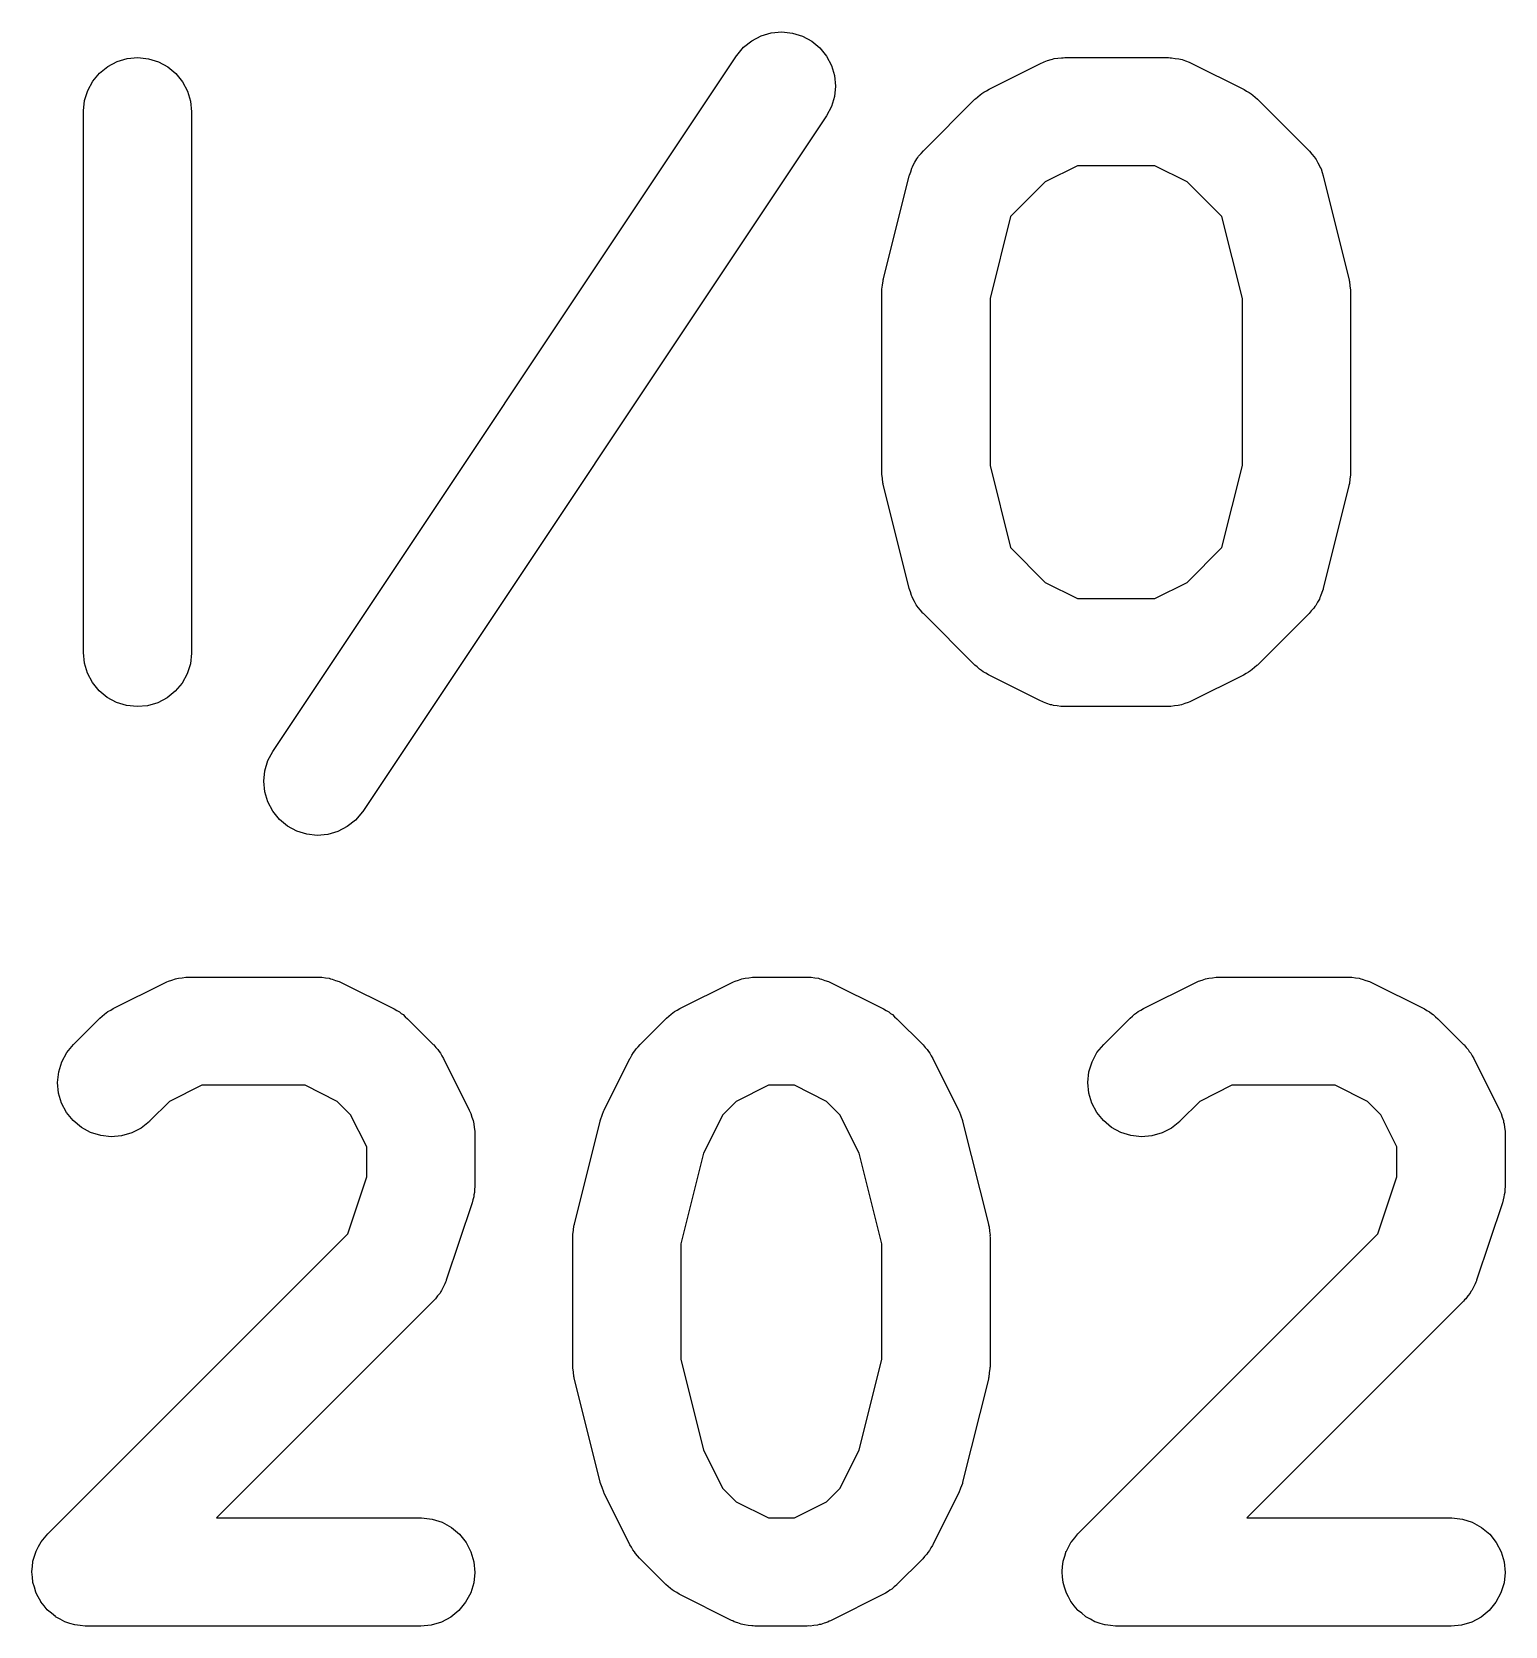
# Model space of a CAD drawing. Extents: x 0.18 to 6.66, y 0.19 to 4.01.
# Drawn here: x 5.9102 to 6.0711, y 0.1922 to 0.3663 of the extents above; entities that cross this region are included whole.
import ezdxf

# ---------------------------------------------------------------- set-up
doc = ezdxf.new("R2010")
doc.units = 0
doc.header["$MEASUREMENT"] = 0
doc.layers.add('BLACK', color=7, linetype='CONTINUOUS')

msp = doc.modelspace()

# ---------------------------------------------------------------- linework, layer by layer
at = {"layer": 'BLACK', "linetype": 'CONTINUOUS'}
for p, q in [((5.98882, 0.365295), (5.98984, 0.365828)), ((5.98984, 0.365828), (5.99094, 0.366151)), ((5.99094, 0.366151), (5.99209, 0.366254)), ((5.99209, 0.366254), (5.99324, 0.366132)), ((5.99324, 0.366132), (5.99434, 0.365789)), ((5.99434, 0.365789), (5.99535, 0.365239)), ((5.98717, 0.363693), (5.98792, 0.364575)), ((5.98792, 0.364575), (5.98882, 0.365295)), ((5.99535, 0.365239), (5.99624, 0.364503)), ((5.99624, 0.364503), (5.99697, 0.363609)), ((5.91761, 0.361756), (5.9185, 0.362478)), ((5.9185, 0.362478), (5.91953, 0.363012)), ((5.91953, 0.363012), (5.92063, 0.363337)), ((5.92063, 0.363337), (5.92178, 0.363442)), ((5.92178, 0.363442), (5.92293, 0.363321)), ((5.92293, 0.363321), (5.92403, 0.362981)), ((5.92403, 0.362981), (5.92504, 0.362432)), ((5.92504, 0.362432), (5.92593, 0.361698)), ((5.93651, 0.287696), (5.98713, 0.363625)), ((5.98713, 0.363625), (5.98717, 0.363693)), ((5.99697, 0.363609), (5.99751, 0.362591)), ((5.99751, 0.362591), (5.99784, 0.361487)), ((6.01471, 0.360006), (6.02033, 0.362819)), ((6.02033, 0.362819), (6.02041, 0.362855)), ((6.02041, 0.362855), (6.02057, 0.362915)), ((6.02057, 0.362915), (6.02072, 0.362996)), ((6.02072, 0.362996), (6.02111, 0.363113)), ((6.02111, 0.363113), (6.02149, 0.363252)), ((6.02149, 0.363252), (6.02166, 0.363279)), ((6.02166, 0.363279), (6.02183, 0.36333)), ((6.02183, 0.36333), (6.02223, 0.363369)), ((6.02223, 0.363369), (6.02263, 0.363432)), ((6.02263, 0.363432), (6.0228, 0.363425)), ((6.0228, 0.363425), (6.02298, 0.363442)), ((6.02298, 0.363442), (6.03422, 0.363442)), ((6.03422, 0.363442), (6.03431, 0.363441)), ((6.03431, 0.363441), (6.03448, 0.363422)), ((6.03448, 0.363422), (6.03465, 0.363426)), ((6.03465, 0.363426), (6.03505, 0.363358)), ((6.03505, 0.363358), (6.03545, 0.363313)), ((6.03545, 0.363313), (6.03562, 0.36326)), ((6.03562, 0.36326), (6.03579, 0.363231)), ((6.03579, 0.363231), (6.03617, 0.363087)), ((6.03617, 0.363087), (6.03655, 0.362965)), ((6.03655, 0.362965), (6.0367, 0.362881)), ((6.0367, 0.362881), (6.03686, 0.362819)), ((6.03686, 0.362819), (6.04249, 0.360006)), ((5.91631, 0.359863), (5.91687, 0.360873)), ((5.91687, 0.360873), (5.91761, 0.361756)), ((5.92593, 0.361698), (5.92666, 0.360805)), ((5.92666, 0.360805), (5.9272, 0.359787)), ((5.99795, 0.360339), (5.99783, 0.359193)), ((5.99784, 0.361487), (5.99795, 0.360339)), ((5.91583, 0.357619), (5.91596, 0.358764)), ((5.91596, 0.358764), (5.91631, 0.359863)), ((5.9272, 0.359787), (5.92753, 0.358684)), ((5.92753, 0.358684), (5.92764, 0.357537)), ((5.99783, 0.359193), (5.9975, 0.35809)), ((6.00755, 0.353276), (6.01318, 0.3589)), ((6.01318, 0.3589), (6.01323, 0.358958)), ((6.01323, 0.358958), (6.01349, 0.359165)), ((6.01349, 0.359165), (6.01373, 0.359393)), ((6.01373, 0.359393), (6.01394, 0.359524)), ((6.01394, 0.359524), (6.01413, 0.359677)), ((6.01413, 0.359677), (6.01443, 0.35983)), ((6.01443, 0.35983), (6.01471, 0.360006)), ((6.04249, 0.360006), (6.04256, 0.359969)), ((6.04256, 0.359969), (6.04284, 0.359789)), ((6.04284, 0.359789), (6.04313, 0.359632)), ((6.04313, 0.359632), (6.04332, 0.359476)), ((6.04332, 0.359476), (6.04353, 0.359342)), ((6.04353, 0.359342), (6.04377, 0.359111)), ((6.04377, 0.359111), (6.04402, 0.3589)), ((6.04402, 0.3589), (6.04965, 0.353276)), ((5.91583, 0.357537), (5.91583, 0.357619)), ((5.91583, 0.298481), (5.91583, 0.357537)), ((5.92764, 0.357537), (5.92764, 0.298481)), ((5.99696, 0.357073), (5.94634, 0.281145)), ((5.9975, 0.35809), (5.99696, 0.357073)), ((6.00636, 0.351526), (6.00642, 0.351692)), ((6.00642, 0.351692), (6.00663, 0.352033)), ((6.00663, 0.352033), (6.00682, 0.352385)), ((6.00682, 0.352385), (6.00693, 0.352522)), ((6.00693, 0.352522), (6.00702, 0.352674)), ((6.00702, 0.352674), (6.0073, 0.352967)), ((6.0073, 0.352967), (6.00755, 0.353276)), ((6.02437, 0.351631), (6.02085, 0.349871)), ((6.03283, 0.351631), (6.02437, 0.351631)), ((6.03635, 0.349871), (6.03283, 0.351631)), ((6.04965, 0.353276), (6.04971, 0.353217)), ((6.04971, 0.353217), (6.04996, 0.352905)), ((6.04996, 0.352905), (6.05022, 0.352608)), ((6.05022, 0.352608), (6.05031, 0.352455)), ((6.05031, 0.352455), (6.05043, 0.352316)), ((6.05043, 0.352316), (6.05061, 0.351962)), ((6.05061, 0.351962), (6.05081, 0.351618)), ((6.00319, 0.339284), (6.006, 0.350532)), ((6.006, 0.350532), (6.00602, 0.350612)), ((6.00602, 0.350612), (6.00616, 0.350987)), ((6.00616, 0.350987), (6.00627, 0.35137)), ((6.00627, 0.35137), (6.00636, 0.351526)), ((6.05081, 0.351618), (6.05087, 0.351451)), ((6.05087, 0.351451), (6.05096, 0.351293)), ((6.05096, 0.351293), (6.05107, 0.350909)), ((6.05107, 0.350909), (6.0512, 0.350532)), ((6.0512, 0.350532), (6.05401, 0.339284)), ((6.02085, 0.349871), (6.01706, 0.346081)), ((6.04014, 0.346081), (6.03635, 0.349871)), ((6.01706, 0.346081), (6.01482, 0.337125)), ((6.04238, 0.337125), (6.04014, 0.346081)), ((6.00301, 0.337934), (6.00302, 0.338039)), ((6.00301, 0.337852), (6.00301, 0.337934)), ((6.00301, 0.318166), (6.00301, 0.337852)), ((6.00302, 0.338144), (6.00309, 0.338611)), ((6.00302, 0.338039), (6.00302, 0.338144)), ((6.00309, 0.338611), (6.00314, 0.339079)), ((6.00314, 0.339079), (6.00317, 0.33918)), ((6.00317, 0.33918), (6.00319, 0.339284)), ((6.05401, 0.339284), (6.05403, 0.339204)), ((6.05403, 0.339204), (6.05405, 0.339099)), ((6.05405, 0.339099), (6.05408, 0.338999)), ((6.05408, 0.338999), (6.05412, 0.338529)), ((6.05412, 0.338529), (6.05419, 0.338061)), ((6.05419, 0.338061), (6.05418, 0.337956)), ((6.05418, 0.337956), (6.05419, 0.337852)), ((6.05419, 0.337852), (6.05419, 0.318166)), ((6.01482, 0.337125), (6.01482, 0.318893)), ((6.04238, 0.318893), (6.04238, 0.337125)), ((6.01482, 0.318893), (6.01706, 0.309937)), ((6.04014, 0.309937), (6.04238, 0.318893)), ((6.00302, 0.318062), (6.00301, 0.318166)), ((6.00301, 0.317957), (6.00302, 0.318062)), ((6.00308, 0.317489), (6.00301, 0.317957)), ((6.00312, 0.317019), (6.00308, 0.317489)), ((6.00315, 0.316919), (6.00312, 0.317019)), ((6.00317, 0.316814), (6.00315, 0.316919)), ((6.00319, 0.316734), (6.00317, 0.316814)), ((6.05403, 0.316838), (6.05401, 0.316734)), ((6.05406, 0.316939), (6.05403, 0.316838)), ((6.05411, 0.317408), (6.05406, 0.316939)), ((6.05418, 0.317874), (6.05411, 0.317408)), ((6.05419, 0.318084), (6.05418, 0.317979)), ((6.05418, 0.317979), (6.05418, 0.317874)), ((6.05419, 0.318166), (6.05419, 0.318084)), ((6.006, 0.305486), (6.00319, 0.316734)), ((6.05401, 0.316734), (6.0512, 0.305486)), ((6.01706, 0.309937), (6.02085, 0.306147)), ((6.03635, 0.306147), (6.04014, 0.309937)), ((6.00613, 0.305109), (6.006, 0.305486)), ((6.00624, 0.304725), (6.00613, 0.305109)), ((6.00633, 0.304567), (6.00624, 0.304725)), ((6.02085, 0.306147), (6.02437, 0.304387)), ((6.03283, 0.304387), (6.03635, 0.306147)), ((6.05092, 0.304648), (6.05084, 0.304492)), ((6.05104, 0.305032), (6.05092, 0.304648)), ((6.05118, 0.305406), (6.05104, 0.305032)), ((6.0512, 0.305486), (6.05118, 0.305406)), ((6.00638, 0.3044), (6.00633, 0.304567)), ((6.00659, 0.304057), (6.00638, 0.3044)), ((6.00677, 0.303702), (6.00659, 0.304057)), ((6.00688, 0.303563), (6.00677, 0.303702)), ((6.00698, 0.30341), (6.00688, 0.303563)), ((6.00724, 0.303113), (6.00698, 0.30341)), ((6.00749, 0.302801), (6.00724, 0.303113)), ((6.02437, 0.304387), (6.03283, 0.304387)), ((6.0499, 0.303051), (6.04965, 0.302742)), ((6.05017, 0.303344), (6.0499, 0.303051)), ((6.05027, 0.303496), (6.05017, 0.303344)), ((6.05038, 0.303633), (6.05027, 0.303496)), ((6.05057, 0.303985), (6.05038, 0.303633)), ((6.05078, 0.304326), (6.05057, 0.303985)), ((6.05084, 0.304492), (6.05078, 0.304326)), ((6.00755, 0.302742), (6.00749, 0.302801)), ((6.01318, 0.297118), (6.00755, 0.302742)), ((6.04965, 0.302742), (6.04402, 0.297118)), ((5.91594, 0.297334), (5.91583, 0.298481)), ((5.92764, 0.298399), (5.92751, 0.297254)), ((5.92764, 0.298481), (5.92764, 0.298399)), ((5.91628, 0.296231), (5.91594, 0.297334)), ((5.91682, 0.295213), (5.91628, 0.296231)), ((5.92717, 0.296155), (5.92661, 0.295145)), ((5.92751, 0.297254), (5.92717, 0.296155)), ((6.01343, 0.296907), (6.01318, 0.297118)), ((6.01367, 0.296676), (6.01343, 0.296907)), ((6.01388, 0.296542), (6.01367, 0.296676)), ((6.01407, 0.296386), (6.01388, 0.296542)), ((6.01436, 0.29623), (6.01407, 0.296386)), ((6.01464, 0.296049), (6.01436, 0.29623)), ((6.01471, 0.296012), (6.01464, 0.296049)), ((6.02033, 0.293199), (6.01471, 0.296012)), ((6.04249, 0.296012), (6.03686, 0.293199)), ((6.04277, 0.296188), (6.04249, 0.296012)), ((6.04306, 0.296341), (6.04277, 0.296188)), ((6.04326, 0.296494), (6.04306, 0.296341)), ((6.04346, 0.296625), (6.04326, 0.296494)), ((6.04371, 0.296853), (6.04346, 0.296625)), ((6.04397, 0.29706), (6.04371, 0.296853)), ((6.04402, 0.297118), (6.04397, 0.29706)), ((5.91755, 0.29432), (5.91682, 0.295213)), ((5.91844, 0.293586), (5.91755, 0.29432)), ((5.92587, 0.294262), (5.92497, 0.29354)), ((5.92661, 0.295145), (5.92587, 0.294262)), ((5.91945, 0.293037), (5.91844, 0.293586)), ((5.92055, 0.292697), (5.91945, 0.293037)), ((5.9217, 0.292576), (5.92055, 0.292697)), ((5.92284, 0.292681), (5.9217, 0.292576)), ((5.92395, 0.293006), (5.92284, 0.292681)), ((5.92497, 0.29354), (5.92395, 0.293006)), ((6.0205, 0.293137), (6.02033, 0.293199)), ((6.02065, 0.293054), (6.0205, 0.293137)), ((6.02103, 0.292931), (6.02065, 0.293054)), ((6.02141, 0.292787), (6.02103, 0.292931)), ((6.02158, 0.292758), (6.02141, 0.292787)), ((6.02175, 0.292705), (6.02158, 0.292758)), ((6.02215, 0.29266), (6.02175, 0.292705)), ((6.02255, 0.292592), (6.02215, 0.29266)), ((6.02272, 0.292596), (6.02255, 0.292592)), ((6.02289, 0.292577), (6.02272, 0.292596)), ((6.02298, 0.292576), (6.02289, 0.292577)), ((6.03422, 0.292576), (6.02298, 0.292576)), ((6.0344, 0.292593), (6.03422, 0.292576)), ((6.03457, 0.292586), (6.0344, 0.292593)), ((6.03497, 0.292649), (6.03457, 0.292586)), ((6.03537, 0.292688), (6.03497, 0.292649)), ((6.03554, 0.292739), (6.03537, 0.292688)), ((6.03571, 0.292766), (6.03554, 0.292739)), ((6.03609, 0.292905), (6.03571, 0.292766)), ((6.03647, 0.293022), (6.03609, 0.292905)), ((6.03663, 0.293103), (6.03647, 0.293022)), ((6.03679, 0.293163), (6.03663, 0.293103)), ((6.03686, 0.293199), (6.03679, 0.293163)), ((5.93597, 0.28668), (5.93651, 0.287696)), ((5.93552, 0.28443), (5.93563, 0.285577)), ((5.93563, 0.285577), (5.93597, 0.28668)), ((5.93563, 0.283283), (5.93552, 0.28443)), ((5.93596, 0.282179), (5.93563, 0.283283)), ((5.9365, 0.28116), (5.93596, 0.282179)), ((5.93723, 0.280266), (5.9365, 0.28116)), ((5.93811, 0.27953), (5.93723, 0.280266)), ((5.94629, 0.281077), (5.94555, 0.280195)), ((5.94634, 0.281145), (5.94629, 0.281077)), ((5.93913, 0.27898), (5.93811, 0.27953)), ((5.94023, 0.278638), (5.93913, 0.27898)), ((5.94137, 0.278515), (5.94023, 0.278638)), ((5.94252, 0.278618), (5.94137, 0.278515)), ((5.94363, 0.278942), (5.94252, 0.278618)), ((5.94465, 0.279474), (5.94363, 0.278942)), ((5.94555, 0.280195), (5.94465, 0.279474)), ((5.9255, 0.26272), (5.92588, 0.262859)), ((5.92588, 0.262859), (5.92605, 0.262886)), ((5.92605, 0.262886), (5.92622, 0.262936)), ((5.92622, 0.262936), (5.92662, 0.262975)), ((5.92662, 0.262975), (5.92702, 0.263038)), ((5.92702, 0.263038), (5.92719, 0.263031)), ((5.92719, 0.263031), (5.92736, 0.263048)), ((5.92736, 0.263048), (5.94142, 0.263048)), ((5.94142, 0.263048), (5.94151, 0.263048)), ((5.94151, 0.263048), (5.94168, 0.263028)), ((5.94168, 0.263028), (5.94185, 0.263033)), ((5.94185, 0.263033), (5.94225, 0.262964)), ((5.94225, 0.262964), (5.94265, 0.262919)), ((5.94265, 0.262919), (5.94282, 0.262867)), ((5.94282, 0.262867), (5.94299, 0.262837)), ((5.98737, 0.26272), (5.98774, 0.262859)), ((5.98774, 0.262859), (5.98792, 0.262886)), ((5.98792, 0.262886), (5.98808, 0.262936)), ((5.98808, 0.262936), (5.98848, 0.262975)), ((5.98848, 0.262975), (5.98888, 0.263038)), ((5.98888, 0.263038), (5.98906, 0.263031)), ((5.98906, 0.263031), (5.98923, 0.263048)), ((5.98923, 0.263048), (5.99485, 0.263048)), ((5.99485, 0.263048), (5.99494, 0.263048)), ((5.99494, 0.263048), (5.99511, 0.263028)), ((5.99511, 0.263028), (5.99528, 0.263033)), ((5.99528, 0.263033), (5.99568, 0.262964)), ((5.99568, 0.262964), (5.99608, 0.262919)), ((5.99608, 0.262919), (5.99625, 0.262867)), ((5.99625, 0.262867), (5.99642, 0.262837)), ((6.03798, 0.26272), (6.03836, 0.262859)), ((6.03836, 0.262859), (6.03853, 0.262886)), ((6.03853, 0.262886), (6.0387, 0.262936)), ((6.0387, 0.262936), (6.0391, 0.262975)), ((6.0391, 0.262975), (6.0395, 0.263038)), ((6.0395, 0.263038), (6.03968, 0.263031)), ((6.03968, 0.263031), (6.03985, 0.263048)), ((6.03985, 0.263048), (6.05391, 0.263048)), ((6.05391, 0.263048), (6.05399, 0.263048)), ((6.05399, 0.263048), (6.05416, 0.263028)), ((6.05416, 0.263028), (6.05434, 0.263033)), ((6.05434, 0.263033), (6.05474, 0.262964)), ((6.05474, 0.262964), (6.05514, 0.262919)), ((6.05514, 0.262919), (6.0553, 0.262867)), ((6.0553, 0.262867), (6.05547, 0.262837)), ((5.9191, 0.259613), (5.92472, 0.262425)), ((5.92472, 0.262425), (5.9248, 0.262461)), ((5.9248, 0.262461), (5.92496, 0.262521)), ((5.92496, 0.262521), (5.92511, 0.262603)), ((5.92511, 0.262603), (5.9255, 0.26272)), ((5.94299, 0.262837), (5.94336, 0.262693)), ((5.94336, 0.262693), (5.94375, 0.262571)), ((5.94375, 0.262571), (5.9439, 0.262487)), ((5.9439, 0.262487), (5.94406, 0.262425)), ((5.94406, 0.262425), (5.94969, 0.259613)), ((5.98096, 0.259613), (5.98659, 0.262425)), ((5.98659, 0.262425), (5.98666, 0.262461)), ((5.98666, 0.262461), (5.98683, 0.262521)), ((5.98683, 0.262521), (5.98698, 0.262603)), ((5.98698, 0.262603), (5.98737, 0.26272)), ((5.99642, 0.262837), (5.9968, 0.262693)), ((5.9968, 0.262693), (5.99718, 0.262571)), ((5.99718, 0.262571), (5.99733, 0.262487)), ((5.99733, 0.262487), (5.99749, 0.262425)), ((5.99749, 0.262425), (6.00312, 0.259613)), ((6.03158, 0.259613), (6.03721, 0.262425)), ((6.03721, 0.262425), (6.03728, 0.262461)), ((6.03728, 0.262461), (6.03744, 0.262521)), ((6.03744, 0.262521), (6.0376, 0.262603)), ((6.0376, 0.262603), (6.03798, 0.26272)), ((6.05547, 0.262837), (6.05585, 0.262693)), ((6.05585, 0.262693), (6.05624, 0.262571)), ((6.05624, 0.262571), (6.05639, 0.262487)), ((6.05639, 0.262487), (6.05655, 0.262425)), ((6.05655, 0.262425), (6.06217, 0.259613)), ((5.91852, 0.259283), (5.91882, 0.259436)), ((5.91882, 0.259436), (5.9191, 0.259613)), ((5.94969, 0.259613), (5.94976, 0.259575)), ((5.94976, 0.259575), (5.95004, 0.259395)), ((5.95004, 0.259395), (5.95033, 0.259238)), ((5.98039, 0.259284), (5.98068, 0.259436)), ((5.98068, 0.259436), (5.98096, 0.259613)), ((6.00312, 0.259613), (6.00319, 0.259575)), ((6.00319, 0.259575), (6.00347, 0.259395)), ((6.00347, 0.259395), (6.00376, 0.259238)), ((6.03101, 0.259283), (6.0313, 0.259436)), ((6.0313, 0.259436), (6.03158, 0.259613)), ((6.06217, 0.259613), (6.06225, 0.259575)), ((6.06225, 0.259575), (6.06253, 0.259395)), ((6.06253, 0.259395), (6.06282, 0.259238)), ((5.91475, 0.255694), (5.91756, 0.258507)), ((5.91756, 0.258507), (5.91762, 0.258564)), ((5.91762, 0.258564), (5.91788, 0.258771)), ((5.91788, 0.258771), (5.91812, 0.258999)), ((5.91812, 0.258999), (5.91833, 0.25913)), ((5.91833, 0.25913), (5.91852, 0.259283)), ((5.95033, 0.259238), (5.95052, 0.259082)), ((5.95052, 0.259082), (5.95073, 0.258948)), ((5.95073, 0.258948), (5.95097, 0.258717)), ((5.95097, 0.258717), (5.95122, 0.258507)), ((5.95122, 0.258507), (5.95404, 0.255694)), ((5.97662, 0.255694), (5.97943, 0.258507)), ((5.97943, 0.258507), (5.97949, 0.258564)), ((5.97949, 0.258564), (5.97975, 0.258771)), ((5.97975, 0.258771), (5.97999, 0.258999)), ((5.97999, 0.258999), (5.9802, 0.25913)), ((5.9802, 0.25913), (5.98039, 0.259284)), ((6.00376, 0.259238), (6.00395, 0.259082)), ((6.00395, 0.259082), (6.00416, 0.258948)), ((6.00416, 0.258948), (6.0044, 0.258717)), ((6.0044, 0.258717), (6.00465, 0.258507)), ((6.00465, 0.258507), (6.00747, 0.255694)), ((6.02724, 0.255694), (6.03005, 0.258507)), ((6.03005, 0.258507), (6.03011, 0.258564)), ((6.03011, 0.258564), (6.03037, 0.258771)), ((6.03037, 0.258771), (6.03061, 0.258999)), ((6.03061, 0.258999), (6.03082, 0.25913)), ((6.03082, 0.25913), (6.03101, 0.259283)), ((6.06282, 0.259238), (6.06301, 0.259082)), ((6.06301, 0.259082), (6.06321, 0.258948)), ((6.06321, 0.258948), (6.06345, 0.258717)), ((6.06345, 0.258717), (6.06371, 0.258507)), ((6.06371, 0.258507), (6.06652, 0.255694)), ((5.91347, 0.253788), (5.91402, 0.254804)), ((5.91402, 0.254804), (5.91475, 0.255694)), ((5.95404, 0.255694), (5.95409, 0.255636)), ((5.95409, 0.255636), (5.9543, 0.255376)), ((5.9543, 0.255376), (5.95453, 0.255135)), ((5.95453, 0.255135), (5.95466, 0.254927)), ((5.95466, 0.254927), (5.95481, 0.254735)), ((5.95481, 0.254735), (5.95496, 0.254441)), ((5.95496, 0.254441), (5.95514, 0.25416)), ((5.95514, 0.25416), (5.95795, 0.248535)), ((5.9727, 0.248535), (5.97551, 0.25416)), ((5.97551, 0.25416), (5.97555, 0.254233)), ((5.97555, 0.254233), (5.97573, 0.254511)), ((5.97573, 0.254511), (5.97589, 0.254804)), ((5.97589, 0.254804), (5.97604, 0.254994)), ((5.97604, 0.254994), (5.97618, 0.2552)), ((5.97618, 0.2552), (5.97641, 0.255438)), ((5.97641, 0.255438), (5.97662, 0.255694)), ((6.00747, 0.255694), (6.00752, 0.255636)), ((6.00752, 0.255636), (6.00773, 0.255376)), ((6.00773, 0.255376), (6.00796, 0.255135)), ((6.00796, 0.255135), (6.00809, 0.254927)), ((6.00809, 0.254927), (6.00824, 0.254735)), ((6.00824, 0.254735), (6.0084, 0.25444)), ((6.0084, 0.25444), (6.00857, 0.25416)), ((6.00857, 0.25416), (6.01138, 0.248535)), ((6.02596, 0.253788), (6.0265, 0.254804)), ((6.0265, 0.254804), (6.02724, 0.255694)), ((6.06652, 0.255694), (6.06658, 0.255636)), ((6.06658, 0.255636), (6.06679, 0.255376)), ((6.06679, 0.255376), (6.06701, 0.255135)), ((6.06701, 0.255135), (6.06714, 0.254927)), ((6.06714, 0.254927), (6.0673, 0.254735)), ((6.0673, 0.254735), (6.06745, 0.25444)), ((6.06745, 0.25444), (6.06763, 0.25416)), ((6.06763, 0.25416), (6.07044, 0.248535)), ((5.91302, 0.251539), (5.91314, 0.252686)), ((5.91314, 0.252686), (5.91347, 0.253788)), ((6.02551, 0.251539), (6.02562, 0.252686)), ((6.02562, 0.252686), (6.02596, 0.253788)), ((5.91313, 0.250392), (5.91302, 0.251539)), ((5.92876, 0.251237), (5.92524, 0.249477)), ((5.94003, 0.251237), (5.92876, 0.251237)), ((5.94355, 0.249477), (5.94003, 0.251237)), ((5.99062, 0.251237), (5.9871, 0.249477)), ((5.99346, 0.251237), (5.99062, 0.251237)), ((5.99698, 0.249477), (5.99346, 0.251237)), ((6.02561, 0.250392), (6.02551, 0.251539)), ((6.04124, 0.251237), (6.03772, 0.249477)), ((6.05251, 0.251237), (6.04124, 0.251237)), ((6.05603, 0.249477), (6.05251, 0.251237)), ((5.91346, 0.249287), (5.91313, 0.250392)), ((5.914, 0.248268), (5.91346, 0.249287)), ((5.92524, 0.249477), (5.9231, 0.247343)), ((5.94501, 0.24802), (5.94355, 0.249477)), ((5.9871, 0.249477), (5.98565, 0.24802)), ((5.99844, 0.24802), (5.99698, 0.249477)), ((6.02594, 0.249287), (6.02561, 0.250392)), ((6.02648, 0.248268), (6.02594, 0.249287)), ((6.03772, 0.249477), (6.03559, 0.247343)), ((6.05749, 0.24802), (6.05603, 0.249477)), ((5.91472, 0.247372), (5.914, 0.248268)), ((5.91561, 0.246634), (5.91472, 0.247372)), ((5.92304, 0.247285), (5.92214, 0.246566)), ((5.9231, 0.247343), (5.92304, 0.247285)), ((5.94677, 0.2445), (5.94501, 0.24802)), ((5.95795, 0.248535), (5.95799, 0.248461)), ((5.95799, 0.248461), (5.95805, 0.248298)), ((5.95805, 0.248298), (5.95813, 0.248145)), ((5.95813, 0.248145), (5.95825, 0.247758)), ((5.95825, 0.247758), (5.95839, 0.247379)), ((5.95839, 0.247379), (5.95841, 0.247208)), ((5.95841, 0.247208), (5.95846, 0.247041)), ((5.96944, 0.236078), (5.97225, 0.247327)), ((5.97225, 0.247327), (5.97227, 0.247406)), ((5.97227, 0.247406), (5.97228, 0.247432)), ((5.97228, 0.247432), (5.97229, 0.247459)), ((5.97229, 0.247459), (5.97248, 0.247972)), ((5.97248, 0.247972), (5.97267, 0.248486)), ((5.97267, 0.248486), (5.97269, 0.24851)), ((5.97269, 0.24851), (5.9727, 0.248535)), ((5.98565, 0.24802), (5.98355, 0.243833)), ((6.00053, 0.243833), (5.99844, 0.24802)), ((6.01138, 0.248535), (6.01142, 0.248461)), ((6.01142, 0.248461), (6.01143, 0.248436)), ((6.01143, 0.248436), (6.01144, 0.248412)), ((6.01144, 0.248412), (6.01163, 0.247894)), ((6.01163, 0.247894), (6.01182, 0.247379)), ((6.01182, 0.247379), (6.01182, 0.247352)), ((6.01182, 0.247352), (6.01183, 0.247327)), ((6.01183, 0.247327), (6.01464, 0.236078)), ((6.02721, 0.247372), (6.02648, 0.248268)), ((6.02809, 0.246634), (6.02721, 0.247372)), ((6.03553, 0.247285), (6.03463, 0.246566)), ((6.03559, 0.247343), (6.03553, 0.247285)), ((6.05925, 0.2445), (6.05749, 0.24802)), ((6.07044, 0.248535), (6.07048, 0.248461)), ((6.07048, 0.248461), (6.07054, 0.248298)), ((6.07054, 0.248298), (6.07062, 0.248145)), ((6.07062, 0.248145), (6.07073, 0.247758)), ((6.07073, 0.247758), (6.07087, 0.247379)), ((6.07087, 0.247379), (6.0709, 0.247208)), ((6.0709, 0.247208), (6.07095, 0.247041)), ((5.91662, 0.246083), (5.91561, 0.246634)), ((5.91772, 0.245738), (5.91662, 0.246083)), ((5.91886, 0.245613), (5.91772, 0.245738)), ((5.92001, 0.245714), (5.91886, 0.245613)), ((5.92112, 0.246035), (5.92001, 0.245714)), ((5.92214, 0.246566), (5.92112, 0.246035)), ((5.95846, 0.247041), (5.9585, 0.24664)), ((5.9585, 0.24664), (5.95857, 0.246241)), ((5.95857, 0.246241), (5.95856, 0.246067)), ((5.95856, 0.246067), (5.95858, 0.245894)), ((5.95858, 0.245894), (5.95858, 0.24027)), ((6.0291, 0.246083), (6.02809, 0.246634)), ((6.0302, 0.245738), (6.0291, 0.246083)), ((6.03135, 0.245613), (6.0302, 0.245738)), ((6.0325, 0.245714), (6.03135, 0.245613)), ((6.0336, 0.246035), (6.0325, 0.245714)), ((6.03463, 0.246566), (6.0336, 0.246035)), ((6.07095, 0.247041), (6.07099, 0.24664)), ((6.07099, 0.24664), (6.07105, 0.246241)), ((6.07105, 0.246241), (6.07105, 0.246067)), ((6.07105, 0.246067), (6.07106, 0.245894)), ((6.07106, 0.245894), (6.07106, 0.24027)), ((5.94677, 0.241228), (5.94677, 0.2445)), ((5.98355, 0.243833), (5.98107, 0.233919)), ((6.00301, 0.233919), (6.00053, 0.243833)), ((6.05925, 0.241228), (6.05925, 0.2445)), ((5.9447, 0.235024), (5.94677, 0.241228)), ((5.95858, 0.24027), (5.95858, 0.240188)), ((6.05718, 0.235024), (6.05925, 0.241228)), ((6.07106, 0.24027), (6.07106, 0.240188)), ((5.95835, 0.238726), (5.95827, 0.238402)), ((5.95845, 0.239042), (5.95835, 0.238726)), ((5.95848, 0.239287), (5.95845, 0.239042)), ((5.95853, 0.239526), (5.95848, 0.239287)), ((5.95854, 0.239858), (5.95853, 0.239526)), ((5.95858, 0.240188), (5.95854, 0.239858)), ((6.07083, 0.238726), (6.07076, 0.238402)), ((6.07093, 0.239042), (6.07083, 0.238726)), ((6.07096, 0.239287), (6.07093, 0.239042)), ((6.07102, 0.239526), (6.07096, 0.239287)), ((6.07103, 0.239858), (6.07102, 0.239526)), ((6.07106, 0.240188), (6.07103, 0.239858)), ((5.95827, 0.238402), (5.95546, 0.229966)), ((6.07076, 0.238402), (6.06795, 0.229966)), ((5.91194, 0.202264), (5.9447, 0.235024)), ((5.96927, 0.234938), (5.96934, 0.235404)), ((5.96934, 0.235404), (5.96939, 0.235874)), ((5.96939, 0.235874), (5.96942, 0.235974)), ((5.96942, 0.235974), (5.96944, 0.236078)), ((6.01464, 0.236078), (6.01466, 0.235998)), ((6.01466, 0.235998), (6.01468, 0.235893)), ((6.01468, 0.235893), (6.01471, 0.235793)), ((6.01471, 0.235793), (6.01475, 0.235323)), ((6.01475, 0.235323), (6.01482, 0.234855)), ((6.02442, 0.202264), (6.05718, 0.235024)), ((5.96926, 0.234728), (5.96928, 0.234833)), ((5.96926, 0.234646), (5.96926, 0.234728)), ((5.96926, 0.220585), (5.96926, 0.234646)), ((5.96928, 0.234833), (5.96927, 0.234938)), ((5.98107, 0.233919), (5.98107, 0.221312)), ((6.00301, 0.221312), (6.00301, 0.233919)), ((6.01482, 0.234855), (6.01481, 0.234751)), ((6.01481, 0.234751), (6.01482, 0.234646)), ((6.01482, 0.234646), (6.01482, 0.220585)), ((5.95544, 0.229888), (5.95536, 0.229731)), ((5.95546, 0.229966), (5.95544, 0.229888)), ((6.06792, 0.229888), (6.06785, 0.229731)), ((6.06795, 0.229966), (6.06792, 0.229888)), ((5.95451, 0.228237), (5.95427, 0.22791)), ((5.95477, 0.228548), (5.95451, 0.228237)), ((5.95485, 0.228701), (5.95477, 0.228548)), ((5.95495, 0.228842), (5.95485, 0.228701)), ((5.95512, 0.229208), (5.95495, 0.228842)), ((5.95531, 0.229564), (5.95512, 0.229208)), ((5.95536, 0.229731), (5.95531, 0.229564)), ((6.067, 0.228237), (6.06676, 0.22791)), ((6.06725, 0.228548), (6.067, 0.228237)), ((6.06733, 0.228701), (6.06725, 0.228548)), ((6.06744, 0.228842), (6.06733, 0.228701)), ((6.06761, 0.229208), (6.06744, 0.228842)), ((6.0678, 0.229564), (6.06761, 0.229208)), ((6.06785, 0.229731), (6.0678, 0.229564)), ((5.95404, 0.227658), (5.93037, 0.203993)), ((5.95415, 0.227792), (5.95404, 0.227658)), ((5.95427, 0.22791), (5.95415, 0.227792)), ((6.06652, 0.227658), (6.04286, 0.203993)), ((6.06663, 0.227792), (6.06652, 0.227658)), ((6.06676, 0.22791), (6.06663, 0.227792)), ((5.98107, 0.221312), (5.98355, 0.211398)), ((6.00053, 0.211398), (6.00301, 0.221312)), ((5.96927, 0.22048), (5.96926, 0.220585)), ((5.96927, 0.220375), (5.96927, 0.22048)), ((5.96933, 0.219908), (5.96927, 0.220375)), ((5.96938, 0.219438), (5.96933, 0.219908)), ((5.96941, 0.219337), (5.96938, 0.219438)), ((5.96942, 0.219233), (5.96941, 0.219337)), ((6.01469, 0.219357), (6.01466, 0.219257)), ((6.01474, 0.219826), (6.01469, 0.219357)), ((6.01481, 0.220293), (6.01474, 0.219826)), ((6.01482, 0.220503), (6.01481, 0.220398)), ((6.01481, 0.220398), (6.01481, 0.220293)), ((6.01482, 0.220585), (6.01482, 0.220503)), ((5.96944, 0.219153), (5.96942, 0.219233)), ((5.97225, 0.207904), (5.96944, 0.219153)), ((6.01464, 0.219153), (6.01183, 0.207904)), ((6.01466, 0.219257), (6.01464, 0.219153)), ((5.98355, 0.211398), (5.98565, 0.20721)), ((5.99844, 0.20721), (6.00053, 0.211398)), ((5.97226, 0.207878), (5.97225, 0.207904)), ((5.97227, 0.207851), (5.97226, 0.207878)), ((5.97246, 0.207334), (5.97227, 0.207851)), ((5.97264, 0.206819), (5.97246, 0.207334)), ((5.98565, 0.20721), (5.9871, 0.205753)), ((5.99698, 0.205753), (5.99844, 0.20721)), ((6.0116, 0.207257), (6.01141, 0.206744)), ((6.0118, 0.207772), (6.0116, 0.207257)), ((6.01181, 0.207824), (6.0118, 0.207799)), ((6.0118, 0.207799), (6.0118, 0.207772)), ((6.01183, 0.207904), (6.01181, 0.207824)), ((5.97265, 0.206795), (5.97264, 0.206819)), ((5.97266, 0.206769), (5.97265, 0.206795)), ((5.9727, 0.206695), (5.97266, 0.206769)), ((5.97551, 0.201071), (5.9727, 0.206695)), ((5.9871, 0.205753), (5.99062, 0.203993)), ((5.99346, 0.203993), (5.99698, 0.205753)), ((6.01138, 0.206695), (6.00857, 0.201071)), ((6.01139, 0.206721), (6.01138, 0.206695)), ((6.01141, 0.206744), (6.01139, 0.206721)), ((5.93037, 0.203993), (5.95267, 0.203993)), ((5.95267, 0.203993), (5.95275, 0.203993)), ((5.95275, 0.203993), (5.9539, 0.203864)), ((5.9539, 0.203864), (5.955, 0.203516)), ((5.99062, 0.203993), (5.99346, 0.203993)), ((6.04286, 0.203993), (6.06516, 0.203993)), ((6.06516, 0.203993), (6.06524, 0.203993)), ((6.06524, 0.203993), (6.06639, 0.203864)), ((6.06639, 0.203864), (6.06748, 0.203516)), ((5.91158, 0.201831), (5.91194, 0.202264)), ((5.955, 0.203516), (5.95601, 0.20296)), ((5.95601, 0.20296), (5.95689, 0.20222)), ((5.95689, 0.20222), (5.95761, 0.201321)), ((6.02407, 0.201831), (6.02442, 0.202264)), ((6.06748, 0.203516), (6.06849, 0.20296)), ((6.06849, 0.20296), (6.06938, 0.20222)), ((6.06938, 0.20222), (6.0701, 0.201321)), ((5.91049, 0.199809), (5.91066, 0.200357)), ((5.91066, 0.200357), (5.91067, 0.200366)), ((5.91067, 0.200376), (5.91094, 0.200875)), ((5.91067, 0.200366), (5.91067, 0.200376)), ((5.91094, 0.200875), (5.91121, 0.201373)), ((5.91121, 0.201381), (5.91122, 0.20139)), ((5.91121, 0.201373), (5.91121, 0.201381)), ((5.91122, 0.20139), (5.91158, 0.201831)), ((5.95761, 0.201321), (5.95815, 0.2003)), ((5.95815, 0.2003), (5.95847, 0.199194)), ((5.97569, 0.20079), (5.97551, 0.201071)), ((5.97584, 0.200496), (5.97569, 0.20079)), ((5.97599, 0.200304), (5.97584, 0.200496)), ((5.97612, 0.200095), (5.97599, 0.200304)), ((6.00804, 0.200237), (6.00791, 0.200031)), ((6.0082, 0.200427), (6.00804, 0.200237)), ((6.00835, 0.200719), (6.0082, 0.200427)), ((6.00853, 0.200998), (6.00835, 0.200719)), ((6.00857, 0.201071), (6.00853, 0.200998)), ((6.02298, 0.199809), (6.02315, 0.200357)), ((6.02315, 0.200366), (6.02316, 0.200376)), ((6.02315, 0.200357), (6.02315, 0.200366)), ((6.02316, 0.200376), (6.02343, 0.200875)), ((6.02343, 0.200875), (6.02369, 0.201373)), ((6.02369, 0.201373), (6.0237, 0.201381)), ((6.0237, 0.20139), (6.02407, 0.201831)), ((6.0237, 0.201381), (6.0237, 0.20139)), ((6.0701, 0.201321), (6.07063, 0.2003)), ((6.07063, 0.2003), (6.07096, 0.199194)), ((5.91021, 0.198129), (5.91027, 0.198687)), ((5.91027, 0.198687), (5.91032, 0.199255)), ((5.91032, 0.199255), (5.91033, 0.199265)), ((5.91033, 0.199275), (5.91049, 0.199809)), ((5.91033, 0.199265), (5.91033, 0.199275)), ((5.95847, 0.199194), (5.95858, 0.198047)), ((5.97635, 0.199854), (5.97612, 0.200095)), ((5.97656, 0.199595), (5.97635, 0.199854)), ((5.97662, 0.199536), (5.97656, 0.199595)), ((5.97943, 0.196724), (5.97662, 0.199536)), ((6.00747, 0.199536), (6.00465, 0.196724)), ((6.00768, 0.199792), (6.00747, 0.199536)), ((6.00791, 0.200031), (6.00768, 0.199792)), ((6.02269, 0.198129), (6.02275, 0.198687)), ((6.02275, 0.198687), (6.02281, 0.199255)), ((6.02281, 0.199275), (6.02298, 0.199809)), ((6.02281, 0.199265), (6.02281, 0.199275)), ((6.02281, 0.199255), (6.02281, 0.199265)), ((6.07096, 0.199194), (6.07106, 0.198047)), ((5.91021, 0.198119), (5.91021, 0.198129)), ((5.91021, 0.198108), (5.91021, 0.198119)), ((5.91026, 0.197543), (5.91021, 0.198108)), ((5.91031, 0.196981), (5.91026, 0.197543)), ((5.91032, 0.196971), (5.91031, 0.196981)), ((5.91032, 0.196961), (5.91032, 0.196971)), ((5.91048, 0.196423), (5.91032, 0.196961)), ((5.95846, 0.1969), (5.95812, 0.195799)), ((5.95858, 0.198047), (5.95846, 0.1969)), ((5.97969, 0.196514), (5.97943, 0.196724)), ((6.00465, 0.196724), (6.0046, 0.196666)), ((6.0227, 0.198119), (6.02269, 0.198129)), ((6.02269, 0.198108), (6.0227, 0.198119)), ((6.02275, 0.197543), (6.02269, 0.198108)), ((6.0228, 0.196981), (6.02275, 0.197543)), ((6.0228, 0.196971), (6.0228, 0.196981)), ((6.0228, 0.196961), (6.0228, 0.196971)), ((6.02296, 0.196423), (6.0228, 0.196961)), ((6.07094, 0.1969), (6.0706, 0.195799)), ((6.07106, 0.198047), (6.07094, 0.1969)), ((5.91064, 0.195876), (5.91048, 0.196423)), ((5.91064, 0.195866), (5.91064, 0.195876)), ((5.91065, 0.195856), (5.91064, 0.195866)), ((5.91091, 0.195362), (5.91065, 0.195856)), ((5.91117, 0.194854), (5.91091, 0.195362)), ((5.95812, 0.195799), (5.95757, 0.194785)), ((5.97992, 0.196282), (5.97969, 0.196514)), ((5.98013, 0.196149), (5.97992, 0.196282)), ((5.98032, 0.195993), (5.98013, 0.196149)), ((5.98061, 0.195836), (5.98032, 0.195993)), ((5.98089, 0.195655), (5.98061, 0.195836)), ((5.98096, 0.195618), (5.98089, 0.195655)), ((5.98659, 0.192806), (5.98096, 0.195618)), ((6.00312, 0.195618), (5.99749, 0.192806)), ((6.0034, 0.195794), (6.00312, 0.195618)), ((6.00369, 0.195947), (6.0034, 0.195794)), ((6.00389, 0.196101), (6.00369, 0.195947)), ((6.00409, 0.196231), (6.00389, 0.196101)), ((6.00434, 0.196459), (6.00409, 0.196231)), ((6.0046, 0.196666), (6.00434, 0.196459)), ((6.02312, 0.195876), (6.02296, 0.196423)), ((6.02313, 0.195866), (6.02312, 0.195876)), ((6.02313, 0.195856), (6.02313, 0.195866)), ((6.02339, 0.195362), (6.02313, 0.195856)), ((6.02366, 0.194854), (6.02339, 0.195362)), ((6.0706, 0.195799), (6.07005, 0.194785)), ((5.91118, 0.194846), (5.91117, 0.194854)), ((5.91118, 0.194837), (5.91118, 0.194846)), ((5.91154, 0.194399), (5.91118, 0.194837)), ((5.91189, 0.193956), (5.91154, 0.194399)), ((5.9119, 0.193949), (5.91189, 0.193956)), ((5.91191, 0.193941), (5.9119, 0.193949)), ((5.91234, 0.193579), (5.91191, 0.193941)), ((5.91278, 0.193215), (5.91234, 0.193579)), ((5.95683, 0.193897), (5.95594, 0.193169)), ((5.95757, 0.194785), (5.95683, 0.193897)), ((6.02366, 0.194846), (6.02366, 0.194854)), ((6.02367, 0.194837), (6.02366, 0.194846)), ((6.02402, 0.194399), (6.02367, 0.194837)), ((6.02438, 0.193956), (6.02402, 0.194399)), ((6.02439, 0.193949), (6.02438, 0.193956)), ((6.02439, 0.193941), (6.02439, 0.193949)), ((6.02483, 0.193579), (6.02439, 0.193941)), ((6.02526, 0.193215), (6.02483, 0.193579)), ((6.06932, 0.193897), (6.06843, 0.193169)), ((6.07005, 0.194785), (6.06932, 0.193897)), ((5.91279, 0.19321), (5.91278, 0.193215)), ((5.91279, 0.193203), (5.91279, 0.19321)), ((5.9133, 0.19293), (5.91279, 0.193203)), ((5.91379, 0.19266), (5.9133, 0.19293)), ((5.9138, 0.192657), (5.91379, 0.19266)), ((5.91381, 0.192652), (5.9138, 0.192657)), ((5.91435, 0.192481), (5.91381, 0.192652)), ((5.91489, 0.192311), (5.91435, 0.192481)), ((5.9149, 0.19231), (5.91489, 0.192311)), ((5.91491, 0.192307), (5.9149, 0.19231)), ((5.91547, 0.192246), (5.91491, 0.192307)), ((5.91603, 0.192183), (5.91547, 0.192246)), ((5.91605, 0.192183), (5.91603, 0.192183)), ((5.91611, 0.192182), (5.91605, 0.192183)), ((5.91605, 0.192183), (5.91605, 0.192183)), ((5.91605, 0.192183), (5.91605, 0.192183)), ((5.95267, 0.192182), (5.91611, 0.192182)), ((5.95382, 0.192295), (5.95267, 0.192182)), ((5.95492, 0.192628), (5.95382, 0.192295)), ((5.95594, 0.193169), (5.95492, 0.192628)), ((5.98675, 0.192743), (5.98659, 0.192806)), ((5.9869, 0.19266), (5.98675, 0.192743)), ((5.98729, 0.192538), (5.9869, 0.19266)), ((5.98766, 0.192393), (5.98729, 0.192538)), ((5.98784, 0.192364), (5.98766, 0.192393)), ((5.988, 0.192311), (5.98784, 0.192364)), ((5.9884, 0.192266), (5.988, 0.192311)), ((5.9888, 0.192198), (5.9884, 0.192266)), ((5.98897, 0.192202), (5.9888, 0.192198)), ((5.98915, 0.192183), (5.98897, 0.192202)), ((5.98923, 0.192182), (5.98915, 0.192183)), ((5.99485, 0.192182), (5.98923, 0.192182)), ((5.99503, 0.192199), (5.99485, 0.192182)), ((5.9952, 0.192192), (5.99503, 0.192199)), ((5.9956, 0.192255), (5.9952, 0.192192)), ((5.996, 0.192295), (5.9956, 0.192255)), ((5.99617, 0.192345), (5.996, 0.192295)), ((5.99634, 0.192372), (5.99617, 0.192345)), ((5.99672, 0.192511), (5.99634, 0.192372)), ((5.9971, 0.192628), (5.99672, 0.192511)), ((5.99726, 0.192709), (5.9971, 0.192628)), ((5.99742, 0.192769), (5.99726, 0.192709)), ((5.99749, 0.192806), (5.99742, 0.192769)), ((6.02527, 0.19321), (6.02526, 0.193215)), ((6.02528, 0.193203), (6.02527, 0.19321)), ((6.02578, 0.19293), (6.02528, 0.193203)), ((6.02627, 0.19266), (6.02578, 0.19293)), ((6.02628, 0.192657), (6.02627, 0.19266)), ((6.02629, 0.192652), (6.02628, 0.192657)), ((6.02684, 0.192481), (6.02629, 0.192652)), ((6.02737, 0.192311), (6.02684, 0.192481)), ((6.02738, 0.19231), (6.02737, 0.192311)), ((6.02739, 0.192307), (6.02738, 0.19231)), ((6.02796, 0.192246), (6.02739, 0.192307)), ((6.02852, 0.192183), (6.02796, 0.192246)), ((6.02854, 0.192183), (6.02852, 0.192183)), ((6.0286, 0.192182), (6.02854, 0.192183)), ((6.02854, 0.192183), (6.02854, 0.192183)), ((6.02854, 0.192183), (6.02854, 0.192183)), ((6.06516, 0.192182), (6.0286, 0.192182)), ((6.0663, 0.192295), (6.06516, 0.192182)), ((6.06741, 0.192628), (6.0663, 0.192295)), ((6.06843, 0.193169), (6.06741, 0.192628))]:
    msp.add_line(p, q, dxfattribs=at)

doc.saveas('drawing.dxf')
